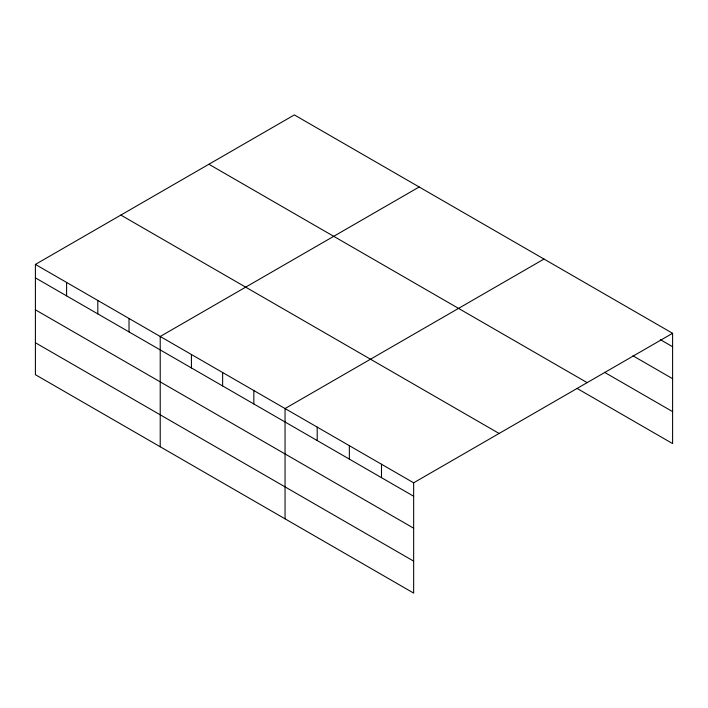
<?xml version="1.0" encoding="UTF-8"?>
<svg xmlns="http://www.w3.org/2000/svg" width="708" height="708" viewBox="0 0 708 708"><rect width="100%" height="100%" fill="white"/><g stroke="black" fill="none" stroke-linecap="round" stroke-linejoin="round"><path stroke-width="1.06" d="M413.649 528.195L413.649 482.803L35.4 264.42L35.4 374.7L413.649 593.083L413.649 528.195L35.4 309.812M577.091 388.435L672.6 443.58L672.6 333.3L294.351 114.917L35.4 264.42M419.171 186.983L160.22 336.486L160.22 446.766M543.992 259.048L285.05 408.551L285.05 518.831M413.649 482.803L672.6 333.3M660.307 339.636L672.6 346.734M632.881 355.761L672.6 378.691M604.517 372.311L672.6 411.622M208.895 164.256L587.144 382.639M120.856 215.082L499.105 433.464M35.4 277.855L413.649 496.237M35.4 342.743L413.649 561.125M381.497 464.244L381.497 477.679M349.345 445.677L349.345 459.111M317.202 427.119L317.202 440.553M253.845 390.533L253.845 403.967M222.631 372.523L222.631 385.957M191.425 354.504L191.425 367.939M129.015 318.467L129.015 331.902M97.81 300.457L97.81 313.892M66.605 282.439L66.605 295.873"/></g></svg>
